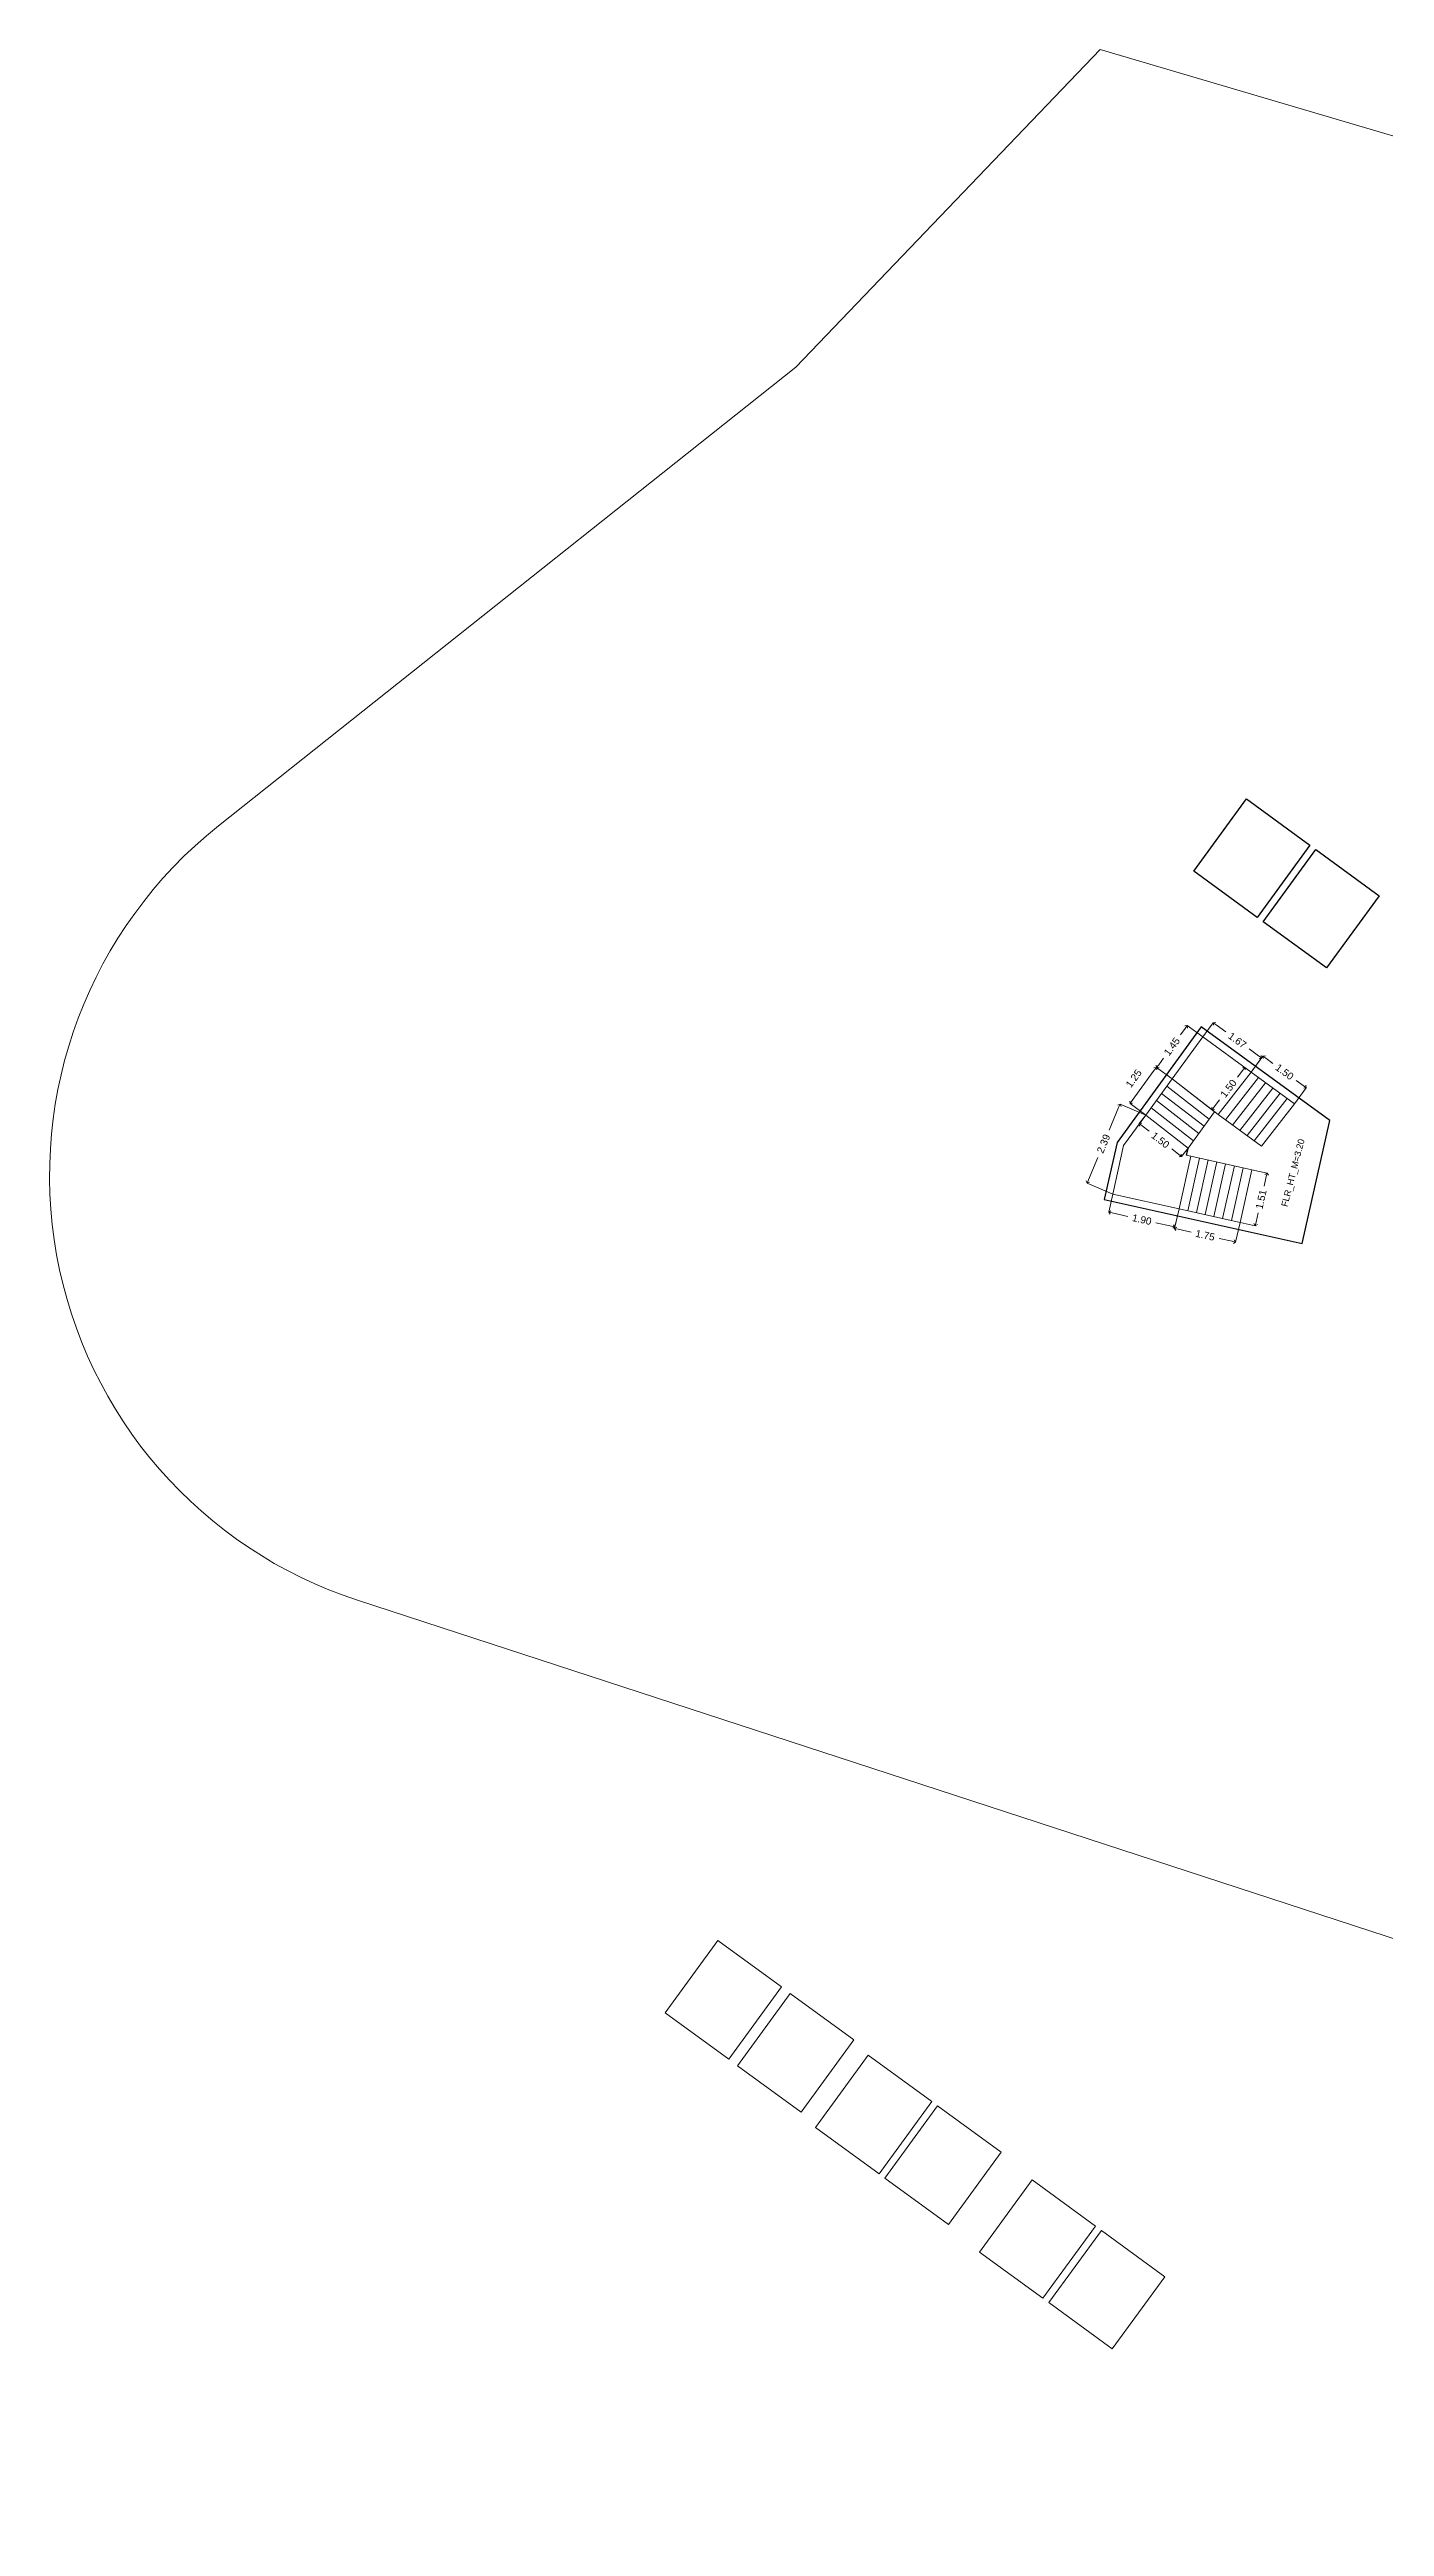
# Model space of a CAD drawing. Header units: metres. Extents: x 0 to 2611, y 0 to 3637.
# Drawn here: x 1844.9 to 1882.3, y 3035.7 to 3105 of the extents above; entities that cross this region are included whole.
import ezdxf

# ---------------------------------------------------------------- set-up
doc = ezdxf.new("R2010")
doc.units = ezdxf.units.M
doc.header["$LTSCALE"] = 0.1
doc.linetypes.add('DASHED', pattern=[0.75, 0.5, -0.25])
for name, color, linetype, lineweight in [('BLK_1_FLR_-2_BLT_UP_AREA', 41, 'DASHED', 9), ('BLK_1_FLR_-2_LIFT_21', 1, 'Continuous', 0), ('BLK_1_FLR_-2_LIFT_22', 1, 'Continuous', 0), ('BLK_1_FLR_-2_LIFT_23', 1, 'Continuous', 0), ('BLK_1_FLR_-2_LIFT_24', 1, 'Continuous', 0), ('BLK_1_FLR_-2_LIFT_25', 1, 'Continuous', 0), ('BLK_1_FLR_-2_LIFT_26', 1, 'Continuous', 0), ('BLK_1_FLR_-2_STAIR_1_FLIGHT_1', 7, 'Continuous', 0), ('BLK_1_FLR_-2_STAIR_1_FLIGHT_2', 7, 'Continuous', 0), ('BLK_1_FLR_-2_STAIR_1_FLIGHT_3', 7, 'Continuous', 0), ('BLK_1_FLR_-2_STAIR_1_LANDING_1', 7, 'Continuous', 0), ('BLK_1_FLR_-2_STAIR_1_LANDING_2', 7, 'Continuous', 0), ('PLAN', 7, 'Continuous', 40)]:
    doc.layers.add(name, color=color, linetype=linetype, lineweight=lineweight)
for name, color, linetype in [('BLK_1_FLR_-2_LIFT_1', 1, 'Continuous'), ('BLK_1_FLR_-2_LIFT_2', 1, 'Continuous'), ('BLK_1_FLR_-2_STAIR_1', 7, 'Continuous'), ('Stairs', 218, 'Continuous')]:
    doc.layers.add(name, color=color, linetype=linetype)
doc.styles.add('Arial', font='arial.ttf', dxfattribs={"height": 0.2})
doc.styles.get("Standard").update_dxf_attribs({"font": 'arial.ttf'})
doc.dimstyles.new('Standard$0', dxfattribs={"dimtxt": 0.2, "dimasz": 0.1, "dimexe": 0, "dimexo": 0, "dimgap": 0.1525, "dimtad": 0, "dimzin": 3, "dimdsep": 46, "dimtxsty": 'Arial', "dimblk": 'OPEN90', "dimcen": 0.09, "dimclrd": 8, "dimclre": 8, "dimclrt": 7, "dimadec": 0, "dimazin": 0, "dimtfac": 1, "dimtofl": 0, "dimtmove": 2, "dimatfit": 2, "dimfxl": 1, "dimtolj": 1, "dimtzin": 0, "dimlwd": 9, "dimlwe": 9, "dimarcsym": 0})

# ---------------------------------------------------------------- blocks, each defined once
blk = doc.blocks.new('_Open90')
at = {"layer": 'PLAN', "color": 0, "lineweight": -2}
for p, q in [((0, 0), (-1, 0)), ((-0.5, 0.5), (0, 0)), ((0, 0), (-0.5, -0.5))]:
    blk.add_line(p, q, dxfattribs=at)
blk = doc.blocks.new('*D266')
at = {"layer": 'BLK_1_FLR_-2_STAIR_1_FLIGHT_1', "color": 8, "lineweight": 9, "transparency": 16777216}
for p, q in [((1876.529, 3072.598), (1876.405, 3072.045)), ((1876.503, 3072.023), (1876.865, 3071.942)), ((1878.016, 3071.686), (1877.653, 3071.767)), ((1878.237, 3072.217), (1878.113, 3071.664))]:
    blk.add_line(p, q, dxfattribs=at)
at = {"layer": 'Defpoints', "color": 0, "transparency": 16777216}
for p in [(1876.529, 3072.598, 0), (1876.405, 3072.045), (1878.237, 3072.217, 0)]:
    blk.add_point(p, dxfattribs=at)
at = {"layer": 'BLK_1_FLR_-2_STAIR_1_FLIGHT_1', "color": 8, "lineweight": 9, "transparency": 16777216, "xscale": 0.1, "yscale": 0.1, "zscale": 0.1}
for p, rotation in [((1876.405, 3072.045), 167.4334809388972), ((1878.113, 3071.664), 347.4334809388972)]:
    blk.add_blockref('_Open90', p, dxfattribs=dict(at, rotation=rotation))
at = {"layer": 'BLK_1_FLR_-2_STAIR_1_FLIGHT_1', "color": 7, "transparency": 16777216, "insert": (1877.259, 3071.855), "char_height": 0.2, "attachment_point": 5, "rotation": 347.43348, "style": 'Arial'}
blk.add_mtext('\\A1;1.75', dxfattribs=at)
blk = doc.blocks.new('*D267')
at = {"layer": 'BLK_1_FLR_-2_STAIR_1_FLIGHT_1', "color": 8, "lineweight": 9, "transparency": 16777216}
for p, q in [((1878.565, 3073.69), (1878.99, 3073.596)), ((1878.968, 3073.498), (1878.909, 3073.233)), ((1878.683, 3072.22), (1878.742, 3072.485)), ((1878.237, 3072.217), (1878.661, 3072.122))]:
    blk.add_line(p, q, dxfattribs=at)
at = {"layer": 'Defpoints', "color": 0, "transparency": 16777216}
for p in [(1878.565, 3073.69, 0), (1878.237, 3072.217, 0), (1878.661, 3072.122)]:
    blk.add_point(p, dxfattribs=at)
at = {"layer": 'BLK_1_FLR_-2_STAIR_1_FLIGHT_1', "color": 8, "lineweight": 9, "transparency": 16777216, "xscale": 0.1, "yscale": 0.1, "zscale": 0.1}
for p, rotation in [((1878.99, 3073.596), 77.43348093893069), ((1878.661, 3072.122), 257.4334809389308)]:
    blk.add_blockref('_Open90', p, dxfattribs=dict(at, rotation=rotation))
at = {"layer": 'BLK_1_FLR_-2_STAIR_1_FLIGHT_1', "color": 7, "transparency": 16777216, "insert": (1878.825, 3072.859), "char_height": 0.2, "attachment_point": 5, "rotation": 77.43348, "style": 'Arial'}
blk.add_mtext('\\A1;1.51', dxfattribs=at)
blk = doc.blocks.new('*D268')
at = {"layer": 'BLK_1_FLR_-2_STAIR_1_FLIGHT_2', "color": 8, "lineweight": 9, "transparency": 16777216}
for p, q in [((1875.838, 3076.471), (1875.219, 3075.623)), ((1876.339, 3076.229), (1875.897, 3076.552)), ((1875.601, 3075.219), (1875.16, 3075.542))]:
    blk.add_line(p, q, dxfattribs=at)
at = {"layer": 'Defpoints', "color": 0, "transparency": 16777216}
for p in [(1876.339, 3076.229, 0), (1875.16, 3075.542), (1875.601, 3075.219, 0)]:
    blk.add_point(p, dxfattribs=at)
at = {"layer": 'BLK_1_FLR_-2_STAIR_1_FLIGHT_2', "color": 8, "lineweight": 9, "transparency": 16777216, "xscale": 0.1, "yscale": 0.1, "zscale": 0.1}
for p, rotation in [((1875.897, 3076.552), 53.83986176624695), ((1875.16, 3075.542), 233.839861766247)]:
    blk.add_blockref('_Open90', p, dxfattribs=dict(at, rotation=rotation))
at = {"layer": 'BLK_1_FLR_-2_STAIR_1_FLIGHT_2', "color": 7, "transparency": 16777216, "insert": (1875.261, 3076.242), "char_height": 0.2, "attachment_point": 5, "rotation": 53.83986, "style": 'Arial'}
blk.add_mtext('\\A1;1.25', dxfattribs=at)
blk = doc.blocks.new('*D269')
at = {"layer": 'BLK_1_FLR_-2_STAIR_1_FLIGHT_2', "color": 8, "lineweight": 9, "transparency": 16777216}
for p, q in [((1875.601, 3075.219), (1875.415, 3074.979)), ((1875.494, 3074.918), (1875.689, 3074.765)), ((1876.521, 3074.119), (1876.325, 3074.271)), ((1876.786, 3074.297), (1876.6, 3074.057))]:
    blk.add_line(p, q, dxfattribs=at)
at = {"layer": 'Defpoints', "color": 0, "transparency": 16777216}
for p in [(1875.601, 3075.219, 0), (1875.415, 3074.979), (1876.786, 3074.297, 0)]:
    blk.add_point(p, dxfattribs=at)
at = {"layer": 'BLK_1_FLR_-2_STAIR_1_FLIGHT_2', "color": 8, "lineweight": 9, "transparency": 16777216, "xscale": 0.1, "yscale": 0.1, "zscale": 0.1}
for p, rotation in [((1875.415, 3074.979), 142.1209334494581), ((1876.6, 3074.057), 322.1209334494582)]:
    blk.add_blockref('_Open90', p, dxfattribs=dict(at, rotation=rotation))
at = {"layer": 'BLK_1_FLR_-2_STAIR_1_FLIGHT_2', "color": 7, "transparency": 16777216, "insert": (1876.007, 3074.518), "char_height": 0.2, "attachment_point": 5, "rotation": 322.12093, "style": 'Arial'}
blk.add_mtext('\\A1;1.50', dxfattribs=at)
blk = doc.blocks.new('*D270')
at = {"layer": 'BLK_1_FLR_-2_STAIR_1_FLIGHT_3', "color": 8, "lineweight": 9, "transparency": 16777216}
for p, q in [((1878.312, 3076.474), (1878.16, 3076.278)), ((1878.546, 3076.418), (1878.373, 3076.553)), ((1877.625, 3075.234), (1877.452, 3075.368)), ((1877.513, 3075.447), (1877.665, 3075.643))]:
    blk.add_line(p, q, dxfattribs=at)
at = {"layer": 'Defpoints', "color": 0, "transparency": 16777216}
for p in [(1878.546, 3076.418, 0), (1877.452, 3075.368), (1877.625, 3075.234, 0)]:
    blk.add_point(p, dxfattribs=at)
at = {"layer": 'BLK_1_FLR_-2_STAIR_1_FLIGHT_3', "color": 8, "lineweight": 9, "transparency": 16777216, "xscale": 0.1, "yscale": 0.1, "zscale": 0.1}
for p, rotation in [((1878.373, 3076.553), 52.12093344952676), ((1877.452, 3075.368), 232.1209334495269)]:
    blk.add_blockref('_Open90', p, dxfattribs=dict(at, rotation=rotation))
at = {"layer": 'BLK_1_FLR_-2_STAIR_1_FLIGHT_3', "color": 7, "transparency": 16777216, "insert": (1877.912, 3075.961), "char_height": 0.2, "attachment_point": 5, "rotation": 52.12093, "style": 'Arial'}
blk.add_mtext('\\A1;1.50', dxfattribs=at)
blk = doc.blocks.new('*D271')
at = {"layer": 'BLK_1_FLR_-2_STAIR_1_FLIGHT_3', "color": 8, "lineweight": 9, "transparency": 16777216}
for p, q in [((1878.546, 3076.418), (1878.873, 3076.867)), ((1878.954, 3076.808), (1879.154, 3076.662)), ((1879.759, 3075.534), (1880.086, 3075.983)), ((1880.005, 3076.042), (1879.805, 3076.188))]:
    blk.add_line(p, q, dxfattribs=at)
at = {"layer": 'Defpoints', "color": 0, "transparency": 16777216}
for p in [(1878.873, 3076.867), (1878.546, 3076.418, 0), (1879.759, 3075.534, 0)]:
    blk.add_point(p, dxfattribs=at)
at = {"layer": 'BLK_1_FLR_-2_STAIR_1_FLIGHT_3', "color": 8, "lineweight": 9, "transparency": 16777216, "xscale": 0.1, "yscale": 0.1, "zscale": 0.1}
for p, rotation in [((1878.873, 3076.867), 143.8989487530033), ((1880.086, 3075.983), 323.8989487530033)]:
    blk.add_blockref('_Open90', p, dxfattribs=dict(at, rotation=rotation))
at = {"layer": 'BLK_1_FLR_-2_STAIR_1_FLIGHT_3', "color": 7, "transparency": 16777216, "insert": (1879.48, 3076.425), "char_height": 0.2, "attachment_point": 5, "rotation": 323.89895, "style": 'Arial'}
blk.add_mtext('\\A1;1.50', dxfattribs=at)
blk = doc.blocks.new('*D272')
at = {"layer": 'BLK_1_FLR_-2_STAIR_1_LANDING_1', "color": 8, "lineweight": 9, "transparency": 16777216}
for p, q in [((1874.678, 3073.01), (1874.564, 3072.501)), ((1874.662, 3072.48), (1875.097, 3072.383)), ((1876.529, 3072.598), (1876.415, 3072.089)), ((1876.317, 3072.11), (1875.882, 3072.207))]:
    blk.add_line(p, q, dxfattribs=at)
at = {"layer": 'Defpoints', "color": 0, "transparency": 16777216}
for p in [(1874.678, 3073.01, 0), (1874.564, 3072.501), (1876.529, 3072.598, 0)]:
    blk.add_point(p, dxfattribs=at)
at = {"layer": 'BLK_1_FLR_-2_STAIR_1_LANDING_1', "color": 8, "lineweight": 9, "transparency": 16777216, "xscale": 0.1, "yscale": 0.1, "zscale": 0.1}
for p, rotation in [((1874.564, 3072.501), 167.433480938909), ((1876.415, 3072.089), 347.4334809389094)]:
    blk.add_blockref('_Open90', p, dxfattribs=dict(at, rotation=rotation))
at = {"layer": 'BLK_1_FLR_-2_STAIR_1_LANDING_1', "color": 7, "transparency": 16777216, "insert": (1875.49, 3072.295), "char_height": 0.2, "attachment_point": 5, "rotation": 347.43348, "style": 'Arial'}
blk.add_mtext('\\A1;1.90', dxfattribs=at)
blk = doc.blocks.new('*D273')
at = {"layer": 'BLK_1_FLR_-2_STAIR_1_LANDING_1', "color": 8, "lineweight": 9, "transparency": 16777216}
for p, q in [((1874.84, 3075.429), (1874.577, 3074.799)), ((1875.601, 3075.219), (1874.879, 3075.521)), ((1873.994, 3073.405), (1874.257, 3074.035)), ((1874.678, 3073.01), (1873.955, 3073.313))]:
    blk.add_line(p, q, dxfattribs=at)
at = {"layer": 'Defpoints', "color": 0, "transparency": 16777216}
for p in [(1874.879, 3075.521), (1875.601, 3075.219), (1874.678, 3073.01, 0)]:
    blk.add_point(p, dxfattribs=at)
at = {"layer": 'BLK_1_FLR_-2_STAIR_1_LANDING_1', "color": 8, "lineweight": 9, "transparency": 16777216, "xscale": 0.1, "yscale": 0.1, "zscale": 0.1}
for p, rotation in [((1874.879, 3075.521), 67.30747898024772), ((1873.955, 3073.313), 247.3074789802477)]:
    blk.add_blockref('_Open90', p, dxfattribs=dict(at, rotation=rotation))
at = {"layer": 'BLK_1_FLR_-2_STAIR_1_LANDING_1', "color": 7, "transparency": 16777216, "insert": (1874.417, 3074.417), "char_height": 0.2, "attachment_point": 5, "rotation": 67.30748, "style": 'Arial'}
blk.add_mtext('\\A1;2.39', dxfattribs=at)
blk = doc.blocks.new('*D274')
at = {"layer": 'BLK_1_FLR_-2_STAIR_1_LANDING_2', "color": 8, "lineweight": 9, "transparency": 16777216}
for p, q in [((1876.699, 3077.641), (1876.568, 3077.46)), ((1877.195, 3077.404), (1876.758, 3077.722)), ((1876.339, 3076.229), (1875.903, 3076.547)), ((1875.961, 3076.628), (1876.093, 3076.808))]:
    blk.add_line(p, q, dxfattribs=at)
at = {"layer": 'Defpoints', "color": 0, "transparency": 16777216}
for p in [(1877.195, 3077.404, 0), (1875.903, 3076.547), (1876.339, 3076.229, 0)]:
    blk.add_point(p, dxfattribs=at)
at = {"layer": 'BLK_1_FLR_-2_STAIR_1_LANDING_2', "color": 8, "lineweight": 9, "transparency": 16777216, "xscale": 0.1, "yscale": 0.1, "zscale": 0.1}
for p, rotation in [((1876.758, 3077.722), 53.93110728675043), ((1875.903, 3076.547), 233.9311072867504)]:
    blk.add_blockref('_Open90', p, dxfattribs=dict(at, rotation=rotation))
at = {"layer": 'BLK_1_FLR_-2_STAIR_1_LANDING_2', "color": 7, "transparency": 16777216, "insert": (1876.33, 3077.134), "char_height": 0.2, "attachment_point": 5, "rotation": 53.93111, "style": 'Arial'}
blk.add_mtext('\\A1;1.45', dxfattribs=at)
blk = doc.blocks.new('*D275')
at = {"layer": 'BLK_1_FLR_-2_STAIR_1_LANDING_2', "color": 8, "lineweight": 9, "transparency": 16777216}
for p, q in [((1877.195, 3077.404), (1877.485, 3077.801)), ((1877.565, 3077.742), (1877.835, 3077.546)), ((1878.755, 3076.875), (1878.486, 3077.071)), ((1878.546, 3076.418), (1878.836, 3076.816))]:
    blk.add_line(p, q, dxfattribs=at)
at = {"layer": 'Defpoints', "color": 0, "transparency": 16777216}
for p in [(1877.195, 3077.404, 0), (1877.485, 3077.801), (1878.546, 3076.418, 0)]:
    blk.add_point(p, dxfattribs=at)
at = {"layer": 'BLK_1_FLR_-2_STAIR_1_LANDING_2', "color": 8, "lineweight": 9, "transparency": 16777216, "xscale": 0.1, "yscale": 0.1, "zscale": 0.1}
for p, rotation in [((1877.485, 3077.801), 143.8989487529961), ((1878.836, 3076.816), 323.8989487529961)]:
    blk.add_blockref('_Open90', p, dxfattribs=dict(at, rotation=rotation))
at = {"layer": 'BLK_1_FLR_-2_STAIR_1_LANDING_2', "color": 7, "transparency": 16777216, "insert": (1878.16, 3077.308), "char_height": 0.2, "attachment_point": 5, "rotation": 323.89895, "style": 'Arial'}
blk.add_mtext('\\A1;1.67', dxfattribs=at)

msp = doc.modelspace()

# ---------------------------------------------------------------- linework, layer by layer
at = {"layer": 'BLK_1_FLR_-2_BLT_UP_AREA', "color": 14, "linetype": 'Continuous'}
msp.add_lwpolyline([(1849.658, 3083.308), (1865.81, 3096.147), (1874.321, 3105.032), (1890.498, 3100.262), (1888.405, 3092.586, 0.482872), (1891.186, 3088.799), (1912.58, 3087.993), (1930.985, 3080.731), (1969.03, 3082.914), (1987.336, 3094.072), (1993.796, 3104.313), (2002.337, 3090.349), (2019.614, 3064.506), (2018.36, 3031.246), (2011.661, 3011.844), (2005.357, 2982.395, -0.50695), (1975.623, 2969.062), (1954.818, 2980.887), (1959.534, 2998.761), (1936.056, 3025.81), (1912.5, 3036.298), (1893.482, 3048.593), (1853.554, 3061.641, -0.597421)], format="xyb", close=True, dxfattribs=at)
at = {"layer": 'BLK_1_FLR_-2_LIFT_1', "color": 1, "elevation": -0.001}
msp.add_lwpolyline([(1876.941, 3082.045), (1878.414, 3084.064), (1880.192, 3082.768), (1878.719, 3080.748)], close=True, dxfattribs=at)
at = {"layer": 'BLK_1_FLR_-2_LIFT_2', "color": 1, "elevation": -0.001}
msp.add_lwpolyline([(1878.88, 3080.63), (1880.353, 3082.65), (1882.131, 3081.354), (1880.658, 3079.334)], close=True, dxfattribs=at)
at = {"layer": 'BLK_1_FLR_-2_LIFT_21', "color": 1, "elevation": -0.001}
msp.add_lwpolyline([(1862.159, 3050.099), (1863.632, 3052.119), (1865.41, 3050.823), (1863.937, 3048.803)], close=True, dxfattribs=at)
at = {"layer": 'BLK_1_FLR_-2_LIFT_22', "color": 1, "elevation": -0.001}
msp.add_lwpolyline([(1864.179, 3048.62), (1865.652, 3050.639), (1867.429, 3049.343), (1865.956, 3047.323)], close=True, dxfattribs=at)
at = {"layer": 'BLK_1_FLR_-2_LIFT_23', "color": 1, "elevation": -0.001}
msp.add_lwpolyline([(1866.361, 3046.891), (1867.835, 3048.911), (1869.612, 3047.615), (1868.139, 3045.595)], close=True, dxfattribs=at)
at = {"layer": 'BLK_1_FLR_-2_LIFT_24', "color": 1, "elevation": -0.001}
msp.add_lwpolyline([(1868.301, 3045.477), (1869.774, 3047.497), (1871.551, 3046.2), (1870.078, 3044.18)], close=True, dxfattribs=at)
at = {"layer": 'BLK_1_FLR_-2_LIFT_25', "color": 1, "elevation": -0.001}
msp.add_lwpolyline([(1870.944, 3043.407), (1872.417, 3045.427), (1874.194, 3044.13), (1872.721, 3042.111)], close=True, dxfattribs=at)
at = {"layer": 'BLK_1_FLR_-2_LIFT_26', "color": 1, "elevation": -0.001}
msp.add_lwpolyline([(1872.883, 3041.993), (1874.356, 3044.013), (1876.133, 3042.716), (1874.66, 3040.696)], close=True, dxfattribs=at)
at = {"layer": 'BLK_1_FLR_-2_STAIR_1'}
msp.add_lwpolyline([(1879.977, 3071.624), (1880.744, 3075.063), (1877.151, 3077.683), (1874.794, 3074.45), (1874.439, 3072.859)], close=True, dxfattribs=at)
at = {"layer": 'BLK_1_FLR_-2_STAIR_1_FLIGHT_1', "color": 3}
for p, q in [((1876.857, 3074.071, 0), (1876.529, 3072.598, 0)), ((1877.101, 3074.017, 0), (1876.773, 3072.543, 0)), ((1877.345, 3073.962, 0), (1877.017, 3072.489, 0)), ((1877.589, 3073.908, 0), (1877.261, 3072.435, 0)), ((1877.833, 3073.853, 0), (1877.505, 3072.38, 0)), ((1878.077, 3073.799, 0), (1877.749, 3072.326, 0)), ((1878.321, 3073.745, 0), (1877.993, 3072.271, 0)), ((1878.565, 3073.69, 0), (1878.237, 3072.217, 0))]:
    msp.add_line(p, q, dxfattribs=at)
at = {"layer": 'BLK_1_FLR_-2_STAIR_1_FLIGHT_1', "elevation": 0}
msp.add_lwpolyline([(1876.529, 3072.598), (1876.857, 3074.071), (1878.565, 3073.69), (1878.237, 3072.217)], close=True, dxfattribs=at)
at = {"layer": 'BLK_1_FLR_-2_STAIR_1_FLIGHT_2', "color": 3}
for p, q in [((1876.043, 3075.825, 0), (1877.228, 3074.904, 0)), ((1876.191, 3076.027, 0), (1877.376, 3075.106, 0)), ((1876.339, 3076.229, 0), (1877.523, 3075.308, 0)), ((1875.601, 3075.219, 0), (1876.786, 3074.297, 0)), ((1875.749, 3075.421, 0), (1876.934, 3074.499, 0)), ((1875.896, 3075.623, 0), (1877.081, 3074.701, 0))]:
    msp.add_line(p, q, dxfattribs=at)
at = {"layer": 'BLK_1_FLR_-2_STAIR_1_FLIGHT_2', "elevation": 0}
msp.add_lwpolyline([(1876.786, 3074.297), (1875.601, 3075.219), (1876.339, 3076.229), (1877.523, 3075.308)], close=True, dxfattribs=at)
at = {"layer": 'BLK_1_FLR_-2_STAIR_1_FLIGHT_3', "color": 3}
for p, q in [((1877.625, 3075.234, 0), (1878.546, 3076.418, 0)), ((1877.827, 3075.086, 0), (1878.748, 3076.271, 0)), ((1878.029, 3074.939, 0), (1878.95, 3076.124, 0)), ((1878.229, 3074.789, 0), (1879.152, 3075.976, 0)), ((1878.433, 3074.644, 0), (1879.354, 3075.829, 0)), ((1878.635, 3074.497, 0), (1879.556, 3075.681, 0)), ((1878.837, 3074.35, 0), (1879.759, 3075.534, 0))]:
    msp.add_line(p, q, dxfattribs=at)
at = {"layer": 'BLK_1_FLR_-2_STAIR_1_FLIGHT_3', "elevation": 0}
msp.add_lwpolyline([(1877.625, 3075.234), (1878.546, 3076.418), (1879.759, 3075.534), (1878.837, 3074.35)], close=True, dxfattribs=at)
at = {"layer": 'BLK_1_FLR_-2_STAIR_1_LANDING_1', "elevation": 0}
msp.add_lwpolyline([(1874.678, 3073.01), (1874.98, 3074.366), (1875.601, 3075.219), (1876.786, 3074.297), (1876.771, 3074.276), (1876.731, 3074.099), (1876.857, 3074.071), (1876.529, 3072.598)], close=True, dxfattribs=at)
at = {"layer": 'BLK_1_FLR_-2_STAIR_1_LANDING_2', "elevation": 0}
msp.add_lwpolyline([(1876.339, 3076.229), (1877.195, 3077.404), (1878.546, 3076.418), (1877.625, 3075.234)], close=True, dxfattribs=at)
at = {"layer": 'Stairs'}
msp.add_line((1876.771, 3074.276, 0), (1876.731, 3074.099, 0), dxfattribs=at)

# ---------------------------------------------------------------- texts
at = {"layer": 'BLK_1_FLR_-2_STAIR_1', "insert": (1879.382, 3072.684, -0.081), "char_height": 0.18103, "width": 1.93651, "attachment_point": 1, "rotation": 75.50925}
msp.add_mtext('FLR_HT_M=3.20', dxfattribs=at)

# ---------------------------------------------------------------- dimensions: what is measured, and where the dimension line sits
at = {"layer": 'BLK_1_FLR_-2_STAIR_1_FLIGHT_1', "color": 2}
dim = msp.add_aligned_dim(p1=(1878.565, 3073.69, 0), p2=(1878.237, 3072.217, 0), distance=0.435, dimstyle='Standard$0', dxfattribs=at)
dim.commit()
dim.dimension.update_dxf_attribs({"geometry": '*D267', "text_midpoint": (1878.825, 3072.859)})
at = {"layer": 'BLK_1_FLR_-2_STAIR_1_FLIGHT_1', "color": 1}
dim = msp.add_aligned_dim(p1=(1878.237, 3072.217, 0), p2=(1876.529, 3072.598, 0), distance=0.566, dimstyle='Standard$0', dxfattribs=at)
dim.commit()
dim.dimension.update_dxf_attribs({"geometry": '*D266', "text_midpoint": (1877.259, 3071.855)})
at = {"layer": 'BLK_1_FLR_-2_STAIR_1_FLIGHT_2', "color": 1}
dim = msp.add_aligned_dim(p1=(1876.339, 3076.229, 0), p2=(1875.601, 3075.219, 0), distance=-0.547, dimstyle='Standard$0', dxfattribs=at)
dim.commit()
dim.dimension.update_dxf_attribs({"geometry": '*D268', "text_midpoint": (1875.261, 3076.242)})
at = {"layer": 'BLK_1_FLR_-2_STAIR_1_FLIGHT_2', "color": 2}
dim = msp.add_aligned_dim(p1=(1876.786, 3074.297, 0), p2=(1875.601, 3075.219, 0), distance=0.304, dimstyle='Standard$0', dxfattribs=at)
dim.commit()
dim.dimension.update_dxf_attribs({"geometry": '*D269', "text_midpoint": (1876.007, 3074.518)})
at = {"layer": 'BLK_1_FLR_-2_STAIR_1_FLIGHT_3', "color": 2}
dim = msp.add_aligned_dim(p1=(1878.546, 3076.418, 0), p2=(1877.625, 3075.234, 0), distance=-0.219, dimstyle='Standard$0', dxfattribs=at)
dim.commit()
dim.dimension.update_dxf_attribs({"geometry": '*D270', "text_midpoint": (1877.912, 3075.961)})
at = {"layer": 'BLK_1_FLR_-2_STAIR_1_FLIGHT_3', "color": 1}
dim = msp.add_aligned_dim(p1=(1879.759, 3075.534, 0), p2=(1878.546, 3076.418, 0), distance=-0.555, dimstyle='Standard$0', dxfattribs=at)
dim.commit()
dim.dimension.update_dxf_attribs({"geometry": '*D271', "text_midpoint": (1879.48, 3076.425)})
at = {"layer": 'BLK_1_FLR_-2_STAIR_1_LANDING_1', "color": 2}
dim = msp.add_aligned_dim(p1=(1874.678, 3073.01, 0), p2=(1875.601, 3075.219), distance=0.783, dimstyle='Standard$0', dxfattribs=at)
dim.commit()
dim.dimension.update_dxf_attribs({"geometry": '*D273', "text_midpoint": (1874.417, 3074.417)})
at = {"layer": 'BLK_1_FLR_-2_STAIR_1_LANDING_1', "color": 1}
dim = msp.add_aligned_dim(p1=(1876.529, 3072.598, 0), p2=(1874.678, 3073.01, 0), distance=0.522, dimstyle='Standard$0', dxfattribs=at)
dim.commit()
dim.dimension.update_dxf_attribs({"geometry": '*D272', "text_midpoint": (1875.49, 3072.295)})
at = {"layer": 'BLK_1_FLR_-2_STAIR_1_LANDING_2', "color": 1}
dim = msp.add_aligned_dim(p1=(1878.546, 3076.418, 0), p2=(1877.195, 3077.404, 0), distance=-0.492, dimstyle='Standard$0', dxfattribs=at)
dim.commit()
dim.dimension.update_dxf_attribs({"geometry": '*D275', "text_midpoint": (1878.16, 3077.308)})
at = {"layer": 'BLK_1_FLR_-2_STAIR_1_LANDING_2', "color": 2}
dim = msp.add_aligned_dim(p1=(1877.195, 3077.404, 0), p2=(1876.339, 3076.229, 0), distance=-0.54, dimstyle='Standard$0', dxfattribs=at)
dim.commit()
dim.dimension.update_dxf_attribs({"geometry": '*D274', "text_midpoint": (1876.33, 3077.134)})

doc.saveas('drawing.dxf')
